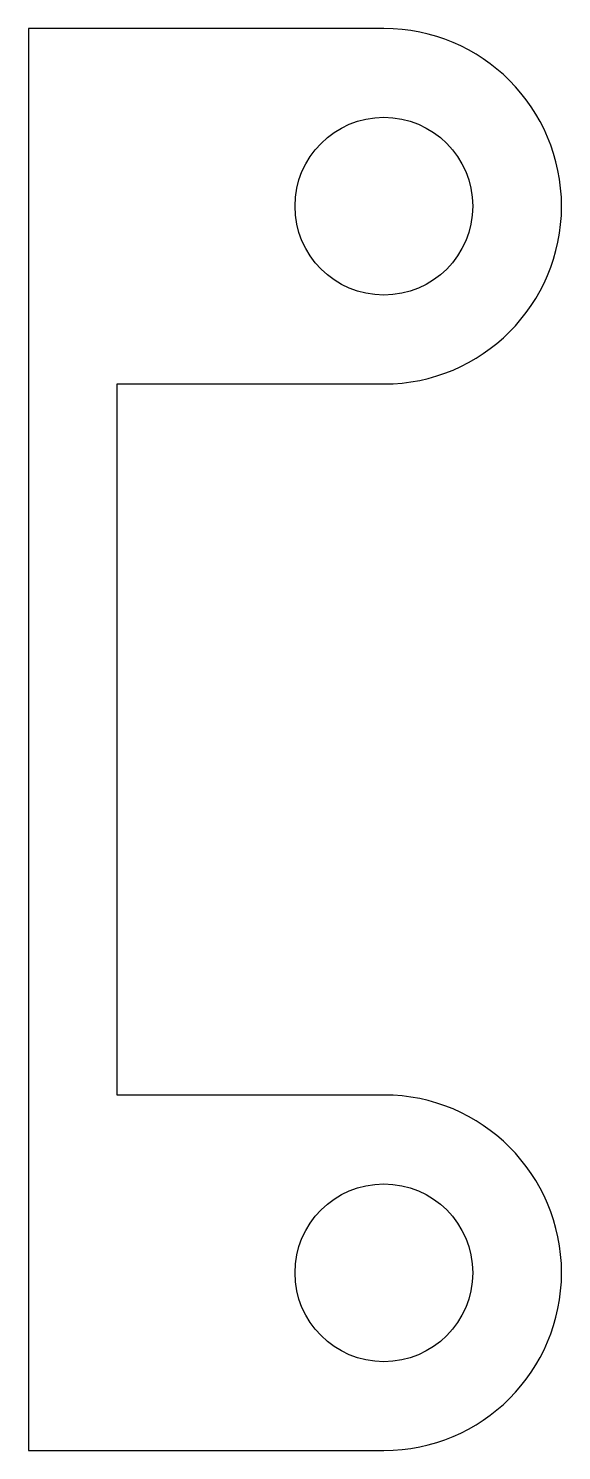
# Model space of a CAD drawing. Header units: metres. Extents: x -235 to 261, y -96 to 211.
# Drawn here: x -234.9 to -174.9, y -96.4 to 63.6 of the extents above.
import ezdxf

# ---------------------------------------------------------------- set-up
doc = ezdxf.new("R2010")
doc.units = ezdxf.units.M

msp = doc.modelspace()

# ---------------------------------------------------------------- linework, layer by layer
at = {"layer": 'PARAMETRIX'}
for p, q in [((-194.9067, 63.5819), (-234.9067, 63.5819)), ((-234.9067, 63.5819), (-234.9067, -96.4181)), ((-224.9067, -56.4181), (-224.9067, 23.5819)), ((-224.9067, 23.5819), (-194.9067, 23.5819)), ((-194.9067, -56.4181), (-224.9067, -56.4181)), ((-234.9067, -96.4181), (-194.9067, -96.4181))]:
    msp.add_line(p, q, dxfattribs=at)
for centre in [(-194.9067, 43.5819), (-194.9067, -76.4181)]:
    msp.add_circle(centre, 10, dxfattribs=at)
for centre in [(-194.9067, 43.5819), (-194.9067, -76.4181)]:
    msp.add_arc(centre, 20, 270, 90, dxfattribs=at)

doc.saveas('drawing.dxf')
